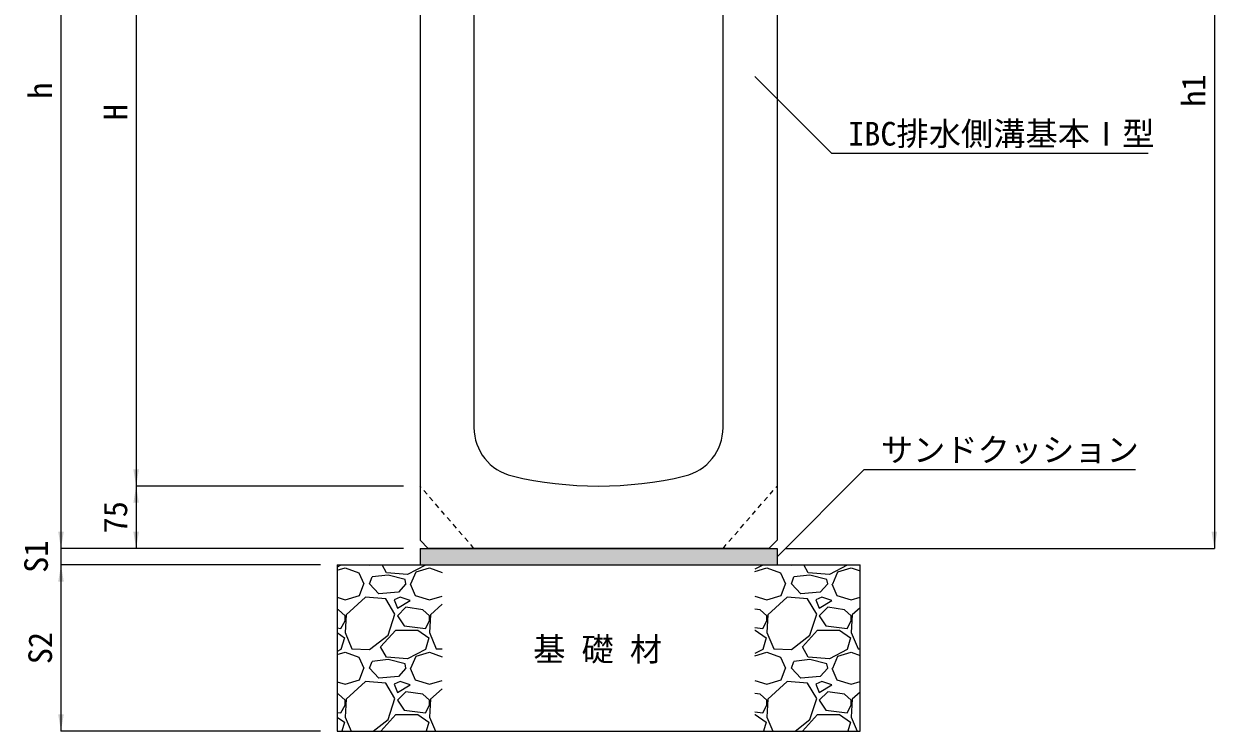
# Model space of a CAD drawing. Units: millimetres at full size; details may follow other scales. Extents: x 6872 to 78201, y -34623 to -7860.
# Drawn here: x 13254 to 14692, y -13810 to -12959 of the extents above; entities that cross this region are included whole.
import ezdxf
from ezdxf.enums import TextEntityAlignment as Align

# ---------------------------------------------------------------- set-up
doc = ezdxf.new("R2010")
doc.units = ezdxf.units.MM
doc.header["$LTSCALE"] = 16
doc.linetypes.add('USER1', pattern=[0.675, 0.375, -0.3])
for name, color, linetype, lineweight in [('0_2', 7, 'Continuous', 20), ('寸法引出', 7, 'Continuous', 9), ('寸法線', 7, 'Continuous', 9), ('本体', 7, 'USER1', 9), ('ﾊｯﾁﾝｸﾞ', 7, 'Continuous', 5)]:
    doc.layers.add(name, color=color, linetype=linetype, lineweight=lineweight)
doc.styles.add('ＭＳ ゴシック', font='')
doc.styles.get('ＭＳ ゴシック').set_extended_font_data('MS Gothic')

# ---------------------------------------------------------------- blocks, each defined once
blk = doc.blocks.new('filled_arrow')
at = {"color": 0, "linetype": 'Continuous', "lineweight": -2}
blk.add_solid([(7.5, 1.25), (0, 0), (7.5, -1.25)], dxfattribs=at)

msp = doc.modelspace()

# ---------------------------------------------------------------- hatches: boundary and pattern name
at = {"layer": 'ﾊｯﾁﾝｸﾞ'}
msp.add_hatch(color=8, dxfattribs=at).paths.add_polyline_path([(14161.45, -13610.03), (14161.45, -13590.03), (13741.45, -13590.03), (13731.45, -13590.03), (13731.45, -13610.03)])

# ---------------------------------------------------------------- linework, layer by layer
at = {"layer": '0_2', "lineweight": 9}
for p in [(14688.27, -12488.03), (14171.45, -13590.03)]:
    msp.add_line(p, (14688.27, -13590.03), dxfattribs=at)
at = {"layer": '0_2'}
for p, q in [((13731.45, -12494.03), (13731.45, -13580.03)), ((14161.45, -12494.03), (14161.45, -13580.03)), ((13796.45, -12675.03), (13796.45, -13444.51)), ((14096.45, -13444.51), (14096.45, -12675.03)), ((13741.45, -13590.03), (13731.45, -13580.03)), ((14151.45, -13590.03), (14161.45, -13580.03)), ((13731.45, -13590.03), (14161.45, -13590.03)), ((13731.45, -13590.03), (13731.45, -13610.03)), ((14151.45, -13590.03), (13741.45, -13590.03)), ((14161.45, -13590.03), (14161.45, -13610.03)), ((13631.45, -13610.03), (14261.45, -13610.03)), ((13631.45, -13610.03), (13631.45, -13810.03)), ((14261.45, -13810.03), (14261.45, -13610.03)), ((13631.45, -13810.03), (14261.45, -13810.03))]:
    msp.add_line(p, q, dxfattribs=at)
for centre, radius, start, end in [((13856.45, -13444.51), 60, 180, 256.65785), ((14036.45, -13444.51), 60, 283.34237, 0), ((13946.45, -13065.03), 450, 256.65777, 283.34225)]:
    msp.add_arc(centre, radius, start, end, dxfattribs=at)
at = {"layer": '寸法引出'}
for p, q in [((13298.97, -12488.03), (13298.97, -13590.03)), ((13389.51, -12615.03), (13389.51, -13515.03)), ((13389.51, -13515.03), (13389.51, -13590.03)), ((13711.45, -13515.03), (13389.51, -13515.03)), ((13711.45, -13515.03), (13389.51, -13515.03)), ((13298.97, -13550.03), (13298.97, -13650.03)), ((13696.45, -13590.03), (13298.97, -13590.03)), ((13696.45, -13590.03), (13298.97, -13590.03)), ((13711.45, -13590.03), (13389.51, -13590.03)), ((13611.45, -13610.03), (13298.97, -13610.03)), ((13298.97, -13610.03), (13298.97, -13810.03)), ((13611.45, -13610.03), (13298.97, -13610.03)), ((13611.45, -13810.03), (13298.97, -13810.03))]:
    msp.add_line(p, q, dxfattribs=at)
at = {"layer": '寸法線'}
for points in [[(14134.76, -13021.79), (14227.24, -13114.27), (14608.46, -13114.27)], [(14161.45, -13600.03), (14266.53, -13494.95), (14593.39, -13494.95)]]:
    msp.add_lwpolyline(points, dxfattribs=at)
at = {"layer": '本体'}
for p, q in [((13796.45, -13590.03), (13731.45, -13515.03)), ((14096.45, -13590.03), (14161.45, -13515.03))]:
    msp.add_line(p, q, dxfattribs=at)
at = {"layer": 'ﾊｯﾁﾝｸﾞ'}
for p, q in [((13636.25, -13610.2), (13631.45, -13612.71)), ((13636.3, -13610.03), (13636.25, -13610.2)), ((13667.27, -13610.03), (13670.79, -13610.2)), ((13670.79, -13610.2), (13671.01, -13610.03)), ((13691.11, -13619.34), (13685.68, -13610.03)), ((13737.85, -13610.2), (13716.51, -13621.38)), ((13737.9, -13610.03), (13737.85, -13610.2)), ((14144.25, -13610.2), (14134.93, -13615.08)), ((14144.3, -13610.03), (14144.25, -13610.2)), ((14175.27, -13610.03), (14178.79, -13610.2)), ((14178.79, -13610.2), (14179.01, -13610.03)), ((14199.11, -13619.34), (14193.68, -13610.03)), ((14245.85, -13610.2), (14224.51, -13621.38)), ((14245.9, -13610.03), (14245.85, -13610.2)), ((13631.45, -13616.33), (13641.33, -13613.25)), ((13641.33, -13613.25), (13657.59, -13619.34)), ((13657.59, -13619.34), (13663.68, -13632.55)), ((13670.79, -13632.55), (13673.84, -13624.42)), ((13693.15, -13622.39), (13673.84, -13624.42)), ((13716.51, -13621.38), (13691.11, -13619.34)), ((13713.47, -13627.47), (13693.15, -13622.39)), ((13720.58, -13632.55), (13726.67, -13618.33)), ((13726.67, -13618.33), (13742.93, -13613.25)), ((13742.93, -13613.25), (13757.97, -13618.89)), ((14134.93, -13617.75), (14149.33, -13613.25)), ((14149.33, -13613.25), (14165.59, -13619.34)), ((14165.59, -13619.34), (14171.68, -13632.55)), ((14178.79, -13632.55), (14181.84, -13624.42)), ((14201.15, -13622.39), (14181.84, -13624.42)), ((14224.51, -13621.38), (14199.11, -13619.34)), ((14221.47, -13627.47), (14201.15, -13622.39)), ((14228.58, -13632.55), (14234.67, -13618.33)), ((14234.67, -13618.33), (14250.93, -13613.25)), ((14250.93, -13613.25), (14261.45, -13617.19)), ((13658.6, -13646.78), (13663.68, -13632.55)), ((13681.97, -13644.74), (13670.79, -13632.55)), ((13714.48, -13632.55), (13705.34, -13642.71)), ((13714.48, -13632.55), (13713.47, -13627.47)), ((13719.56, -13632.55), (13725.66, -13646.78)), ((14166.6, -13646.78), (14171.68, -13632.55)), ((14189.97, -13644.74), (14178.79, -13632.55)), ((14222.48, -13632.55), (14213.34, -13642.71)), ((14222.48, -13632.55), (14221.47, -13627.47)), ((14227.56, -13632.55), (14233.66, -13646.78)), ((13631.45, -13648.95), (13641.33, -13651.86)), ((13641.33, -13651.86), (13658.6, -13646.78)), ((13665.71, -13648.81), (13642.35, -13670.14)), ((13690.1, -13650.84), (13665.71, -13648.81)), ((13705.34, -13642.71), (13681.97, -13644.74)), ((13701.27, -13669.13), (13690.1, -13650.84)), ((13707.37, -13648.81), (13700.26, -13651.86)), ((13700.26, -13651.86), (13704.32, -13662.02)), ((13704.32, -13662.02), (13719.56, -13652.87)), ((13719.56, -13652.87), (13707.37, -13648.81)), ((13725.66, -13646.78), (13742.93, -13651.86)), ((13742.93, -13651.86), (13757.97, -13647.43)), ((14134.93, -13647.62), (14149.33, -13651.86)), ((14149.33, -13651.86), (14166.6, -13646.78)), ((14173.71, -13648.81), (14150.35, -13670.14)), ((14198.1, -13650.84), (14173.71, -13648.81)), ((14213.34, -13642.71), (14189.97, -13644.74)), ((14209.27, -13669.13), (14198.1, -13650.84)), ((14215.37, -13648.81), (14208.26, -13651.86)), ((14208.26, -13651.86), (14212.32, -13662.02)), ((14212.32, -13662.02), (14227.56, -13652.87)), ((14227.56, -13652.87), (14215.37, -13648.81)), ((14233.66, -13646.78), (14250.93, -13651.86)), ((14250.93, -13651.86), (14261.45, -13648.76)), ((13633.2, -13664.05), (13631.45, -13663.79)), ((13641.33, -13671.16), (13633.2, -13664.05)), ((13714.48, -13661), (13704.32, -13671.16)), ((13734.8, -13664.05), (13714.48, -13661)), ((13742.93, -13671.16), (13734.8, -13664.05)), ((13757.97, -13657.34), (13743.95, -13670.14)), ((14141.2, -13664.05), (14134.93, -13663.11)), ((14149.33, -13671.16), (14141.2, -13664.05)), ((14222.48, -13661), (14212.32, -13671.16)), ((14242.8, -13664.05), (14222.48, -13661)), ((14250.93, -13671.16), (14242.8, -13664.05)), ((14261.45, -13661.47), (14251.95, -13670.14)), ((13636.25, -13686.4), (13641.33, -13677.26)), ((13642.35, -13670.14), (13641.33, -13691.48)), ((13641.33, -13677.26), (13641.33, -13671.16)), ((13693.15, -13694.53), (13701.27, -13669.13)), ((13704.32, -13671.16), (13712.45, -13683.35)), ((13712.45, -13683.35), (13737.85, -13686.4)), ((13737.85, -13686.4), (13742.93, -13677.26)), ((13743.95, -13670.14), (13742.93, -13691.48)), ((13742.93, -13677.26), (13742.93, -13671.16)), ((14144.25, -13686.4), (14149.33, -13677.26)), ((14150.35, -13670.14), (14149.33, -13691.48)), ((14149.33, -13677.26), (14149.33, -13671.16)), ((14201.15, -13694.53), (14209.27, -13669.13)), ((14212.32, -13671.16), (14220.45, -13683.35)), ((14220.45, -13683.35), (14245.85, -13686.4)), ((14245.85, -13686.4), (14250.93, -13677.26)), ((14251.95, -13670.14), (14250.93, -13691.48)), ((14250.93, -13677.26), (14250.93, -13671.16)), ((13631.45, -13685.82), (13636.25, -13686.4)), ((13631.45, -13691.44), (13640.31, -13697.58)), ((13640.31, -13697.58), (13636.25, -13711.8)), ((13641.33, -13691.48), (13649.46, -13710.78)), ((13670.79, -13711.8), (13693.15, -13694.53)), ((13684, -13708.75), (13702.29, -13688.43)), ((13702.29, -13688.43), (13728.71, -13688.43)), ((13728.71, -13688.43), (13741.91, -13697.58)), ((13741.91, -13697.58), (13737.85, -13711.8)), ((13742.93, -13691.48), (13751.06, -13710.78)), ((14134.93, -13685.28), (14144.25, -13686.4)), ((14134.93, -13688.43), (14135.11, -13688.43)), ((14135.11, -13688.43), (14148.31, -13697.58)), ((14148.31, -13697.58), (14144.25, -13711.8)), ((14149.33, -13691.48), (14157.46, -13710.78)), ((14178.79, -13711.8), (14201.15, -13694.53)), ((14192, -13708.75), (14210.29, -13688.43)), ((14210.29, -13688.43), (14236.71, -13688.43)), ((14236.71, -13688.43), (14249.91, -13697.58)), ((14249.91, -13697.58), (14245.85, -13711.8)), ((14250.93, -13691.48), (14259.06, -13710.78)), ((13636.25, -13711.8), (13631.45, -13714.31)), ((13649.46, -13710.78), (13670.79, -13711.8)), ((13691.11, -13720.94), (13684, -13708.75)), ((13737.85, -13711.8), (13716.51, -13722.98)), ((13751.06, -13710.78), (13757.97, -13711.11)), ((14144.25, -13711.8), (14134.93, -13716.68)), ((14157.46, -13710.78), (14178.79, -13711.8)), ((14199.11, -13720.94), (14192, -13708.75)), ((14245.85, -13711.8), (14224.51, -13722.98)), ((14259.06, -13710.78), (14261.45, -13710.9)), ((13631.45, -13717.93), (13641.33, -13714.85)), ((13641.33, -13714.85), (13657.59, -13720.94)), ((13657.59, -13720.94), (13663.68, -13734.15)), ((13670.79, -13734.15), (13673.84, -13726.02)), ((13693.15, -13723.99), (13673.84, -13726.02)), ((13716.51, -13722.98), (13691.11, -13720.94)), ((13713.47, -13729.07), (13693.15, -13723.99)), ((13720.58, -13734.15), (13726.67, -13719.93)), ((13726.67, -13719.93), (13742.93, -13714.85)), ((13742.93, -13714.85), (13757.97, -13720.49)), ((14134.93, -13719.35), (14149.33, -13714.85)), ((14149.33, -13714.85), (14165.59, -13720.94)), ((14165.59, -13720.94), (14171.68, -13734.15)), ((14178.79, -13734.15), (14181.84, -13726.02)), ((14201.15, -13723.99), (14181.84, -13726.02)), ((14224.51, -13722.98), (14199.11, -13720.94)), ((14221.47, -13729.07), (14201.15, -13723.99)), ((14228.58, -13734.15), (14234.67, -13719.93)), ((14234.67, -13719.93), (14250.93, -13714.85)), ((14250.93, -13714.85), (14261.45, -13718.79)), ((13658.6, -13748.38), (13663.68, -13734.15)), ((13681.97, -13746.34), (13670.79, -13734.15)), ((13714.48, -13734.15), (13705.34, -13744.31)), ((13714.48, -13734.15), (13713.47, -13729.07)), ((13719.56, -13734.15), (13725.66, -13748.38)), ((14166.6, -13748.38), (14171.68, -13734.15)), ((14189.97, -13746.34), (14178.79, -13734.15)), ((14222.48, -13734.15), (14213.34, -13744.31)), ((14222.48, -13734.15), (14221.47, -13729.07)), ((14227.56, -13734.15), (14233.66, -13748.38)), ((13631.45, -13750.55), (13641.33, -13753.46)), ((13641.33, -13753.46), (13658.6, -13748.38)), ((13665.71, -13750.41), (13642.35, -13771.74)), ((13690.1, -13752.44), (13665.71, -13750.41)), ((13705.34, -13744.31), (13681.97, -13746.34)), ((13701.27, -13770.73), (13690.1, -13752.44)), ((13707.37, -13750.41), (13700.26, -13753.46)), ((13700.26, -13753.46), (13704.32, -13763.62)), ((13704.32, -13763.62), (13719.56, -13754.47)), ((13719.56, -13754.47), (13707.37, -13750.41)), ((13725.66, -13748.38), (13742.93, -13753.46)), ((13742.93, -13753.46), (13757.97, -13749.03)), ((14134.93, -13749.22), (14149.33, -13753.46)), ((14149.33, -13753.46), (14166.6, -13748.38)), ((14173.71, -13750.41), (14150.35, -13771.74)), ((14198.1, -13752.44), (14173.71, -13750.41)), ((14213.34, -13744.31), (14189.97, -13746.34)), ((14209.27, -13770.73), (14198.1, -13752.44)), ((14215.37, -13750.41), (14208.26, -13753.46)), ((14208.26, -13753.46), (14212.32, -13763.62)), ((14212.32, -13763.62), (14227.56, -13754.47)), ((14227.56, -13754.47), (14215.37, -13750.41)), ((14233.66, -13748.38), (14250.93, -13753.46)), ((14250.93, -13753.46), (14261.45, -13750.36)), ((13633.2, -13765.65), (13631.45, -13765.39)), ((13641.33, -13772.76), (13633.2, -13765.65)), ((13714.48, -13762.6), (13704.32, -13772.76)), ((13734.8, -13765.65), (13714.48, -13762.6)), ((13742.93, -13772.76), (13734.8, -13765.65)), ((13757.97, -13758.94), (13743.95, -13771.74)), ((14141.2, -13765.65), (14134.93, -13764.71)), ((14149.33, -13772.76), (14141.2, -13765.65)), ((14222.48, -13762.6), (14212.32, -13772.76)), ((14242.8, -13765.65), (14222.48, -13762.6)), ((14250.93, -13772.76), (14242.8, -13765.65)), ((14261.45, -13763.07), (14251.95, -13771.74)), ((13636.25, -13788), (13641.33, -13778.86)), ((13642.35, -13771.74), (13641.33, -13793.08)), ((13641.33, -13778.86), (13641.33, -13772.76)), ((13693.15, -13796.13), (13701.27, -13770.73)), ((13704.32, -13772.76), (13712.45, -13784.95)), ((13737.85, -13788), (13742.93, -13778.86)), ((13743.95, -13771.74), (13742.93, -13793.08)), ((13742.93, -13778.86), (13742.93, -13772.76)), ((14144.25, -13788), (14149.33, -13778.86)), ((14150.35, -13771.74), (14149.33, -13793.08)), ((14149.33, -13778.86), (14149.33, -13772.76)), ((14201.15, -13796.13), (14209.27, -13770.73)), ((14212.32, -13772.76), (14220.45, -13784.95)), ((14245.85, -13788), (14250.93, -13778.86)), ((14251.95, -13771.74), (14250.93, -13793.08)), ((14250.93, -13778.86), (14250.93, -13772.76)), ((13631.45, -13787.42), (13636.25, -13788)), ((13631.45, -13793.04), (13640.31, -13799.18)), ((13641.33, -13793.08), (13648.47, -13810.03)), ((13675.15, -13810.03), (13693.15, -13796.13)), ((13684.29, -13810.03), (13702.29, -13790.03)), ((13702.29, -13790.03), (13728.71, -13790.03)), ((13712.45, -13784.95), (13737.85, -13788)), ((13728.71, -13790.03), (13741.91, -13799.18)), ((13742.93, -13793.08), (13750.07, -13810.03)), ((14134.93, -13786.88), (14144.25, -13788)), ((14134.93, -13790.03), (14135.11, -13790.03)), ((14135.11, -13790.03), (14148.31, -13799.18)), ((14149.33, -13793.08), (14156.47, -13810.03)), ((14183.15, -13810.03), (14201.15, -13796.13)), ((14192.29, -13810.03), (14210.29, -13790.03)), ((14210.29, -13790.03), (14236.71, -13790.03)), ((14220.45, -13784.95), (14245.85, -13788)), ((14236.71, -13790.03), (14249.91, -13799.18)), ((14250.93, -13793.08), (14258.07, -13810.03)), ((13640.31, -13799.18), (13637.21, -13810.03)), ((13741.91, -13799.18), (13738.81, -13810.03)), ((14148.31, -13799.18), (14145.21, -13810.03)), ((14249.91, -13799.18), (14246.81, -13810.03))]:
    msp.add_line(p, q, dxfattribs=at)

# ---------------------------------------------------------------- block references
at = {"layer": '0_2', "lineweight": 9, "xscale": 2.67, "yscale": 2.67, "rotation": 90}
msp.add_blockref('filled_arrow', (14688.27, -13590.03), dxfattribs=at)
at = {"layer": '寸法引出', "xscale": 2.67, "yscale": 2.67}
for p, rotation in [((13389.51, -13515.03), 90), ((13389.51, -13515.03), 270), ((13298.97, -13590.03), 90), ((13298.97, -13590.03), 90), ((13389.51, -13590.03), 90), ((13298.97, -13610.03), 270), ((13298.97, -13610.03), 270), ((13298.97, -13810.03), 90)]:
    msp.add_blockref('filled_arrow', p, dxfattribs=dict(at, rotation=rotation))
at = {"layer": '寸法線', "xscale": 0.133, "yscale": 0.133}
for p, rotation in [((14134.76, -13021.79), 315), ((14161.45, -13600.03), 45)]:
    msp.add_blockref('filled_arrow', p, dxfattribs=dict(at, rotation=rotation))

# ---------------------------------------------------------------- texts
at = {"layer": '0_2', "style": 'ＭＳ ゴシック'}
msp.add_text('h1', height=28.48, rotation=90, dxfattribs=at).set_placement((14663.27, -13039.03), align=Align.MIDDLE_CENTER)
msp.add_text('基 礎 材', height=28.48, dxfattribs=at).set_placement((13867.8, -13734.21), align=Align.BOTTOM_LEFT)
at = {"layer": '寸法引出', "style": 'ＭＳ ゴシック'}
for s, p in [('h', (13273.97, -13039.03)), ('H', (13364.51, -13065.03)), ('75', (13364.51, -13552.53)), ('S1', (13268.97, -13600.03)), ('S2', (13273.97, -13710.03))]:
    msp.add_text(s, height=28.48, rotation=90, dxfattribs=at).set_placement(p, align=Align.MIDDLE_CENTER)
at = {"layer": '寸法線', "style": 'ＭＳ ゴシック'}
for s, p in [('IBC排水側溝基本Ⅰ型', (14247.24, -13076.6)), ('サンドクッション', (14286.53, -13457.12))]:
    msp.add_text(s, height=28.48, dxfattribs=at).set_placement(p, align=Align.TOP_LEFT)

doc.saveas('drawing.dxf')
